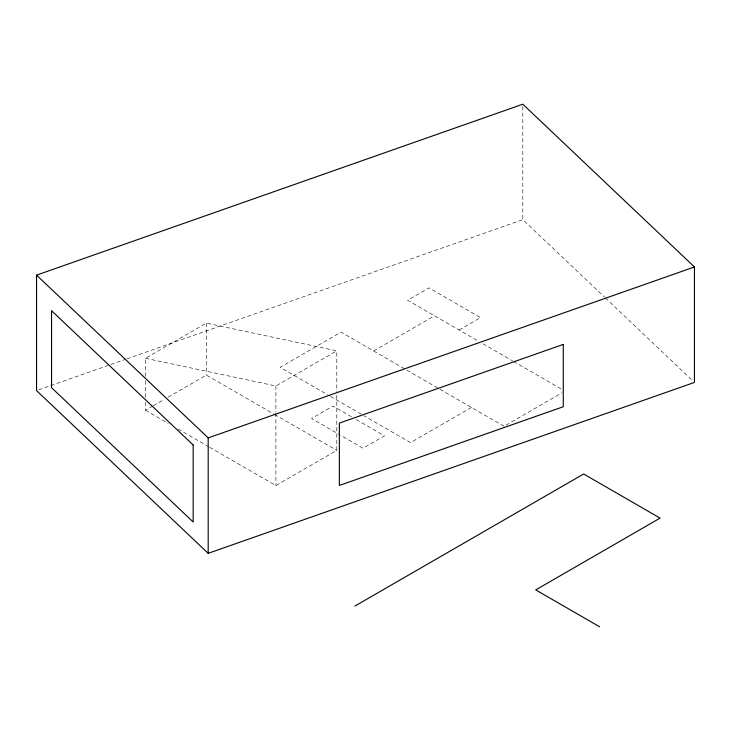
<?xml version="1.0" encoding="UTF-8"?>
<svg xmlns="http://www.w3.org/2000/svg" width="731" height="731" viewBox="0 0 731 731"><rect width="100%" height="100%" fill="white"/><g stroke="black" fill="none" stroke-linecap="round" stroke-linejoin="round"><path stroke-width="0.55" stroke-dasharray="3.65 2.74" d="M145.478 376.355L145.478 358.281L206.38 323.12L336.799 350.825L336.799 391.551M145.478 402.333L145.478 410.246L152.35 406.272M153.336 405.705L164.137 399.464M168.066 397.198L206.38 375.085L273.568 413.874M145.478 358.281L275.898 385.986L336.799 350.825M373.623 350.971L434.534 315.81M459.077 329.992L480.541 317.601L429.06 287.877L407.606 300.267L478.988 341.487M209.696 447.317L275.898 485.539L336.799 450.378L336.799 392.684M471.44 407.45L410.539 442.611L364.102 415.802M506.007 425.14L562.002 392.812M38.697 389.824L109.705 364.87M110.783 364.486L125.842 359.195M126.92 358.82L522.811 219.656L604.51 297.124M482.944 343.762L512.586 360.876M513.573 361.443L561.984 389.395M504.043 426.274L341.021 332.148L280.119 367.318L329.517 395.836M330.503 396.403L363.115 415.226M351.456 416.761L333.007 406.107L311.552 418.498L339.714 434.753M356.317 419.567L384.479 435.822L363.024 448.213L340.683 435.32M274.554 414.44L336.799 450.378M145.478 410.246L168.203 423.368M178.081 429.07L208.71 446.751M605.332 297.91L692.796 380.86M522.811 106.479L522.811 219.656M275.898 385.986L275.898 412.001M275.898 413.134L275.898 485.539M206.38 323.12L206.38 375.085M145.478 380.878L145.478 397.819"/><path stroke-width="1.1" d="M354.873 606.081L583.658 473.99L660.075 518.115L535.732 589.899L599.621 626.787M36.55 275.139L522.811 104.213L694.45 266.97L694.45 382.423L208.189 553.34L36.55 390.582L36.55 275.139L208.189 437.896L208.189 553.34M208.189 437.896L694.45 266.97M563.272 344.411L339.358 423.112L339.358 485.448L563.272 406.738L563.272 344.411M193.185 445.005L51.545 310.684L51.545 387.686L193.185 522.007L193.185 445.005"/></g></svg>
